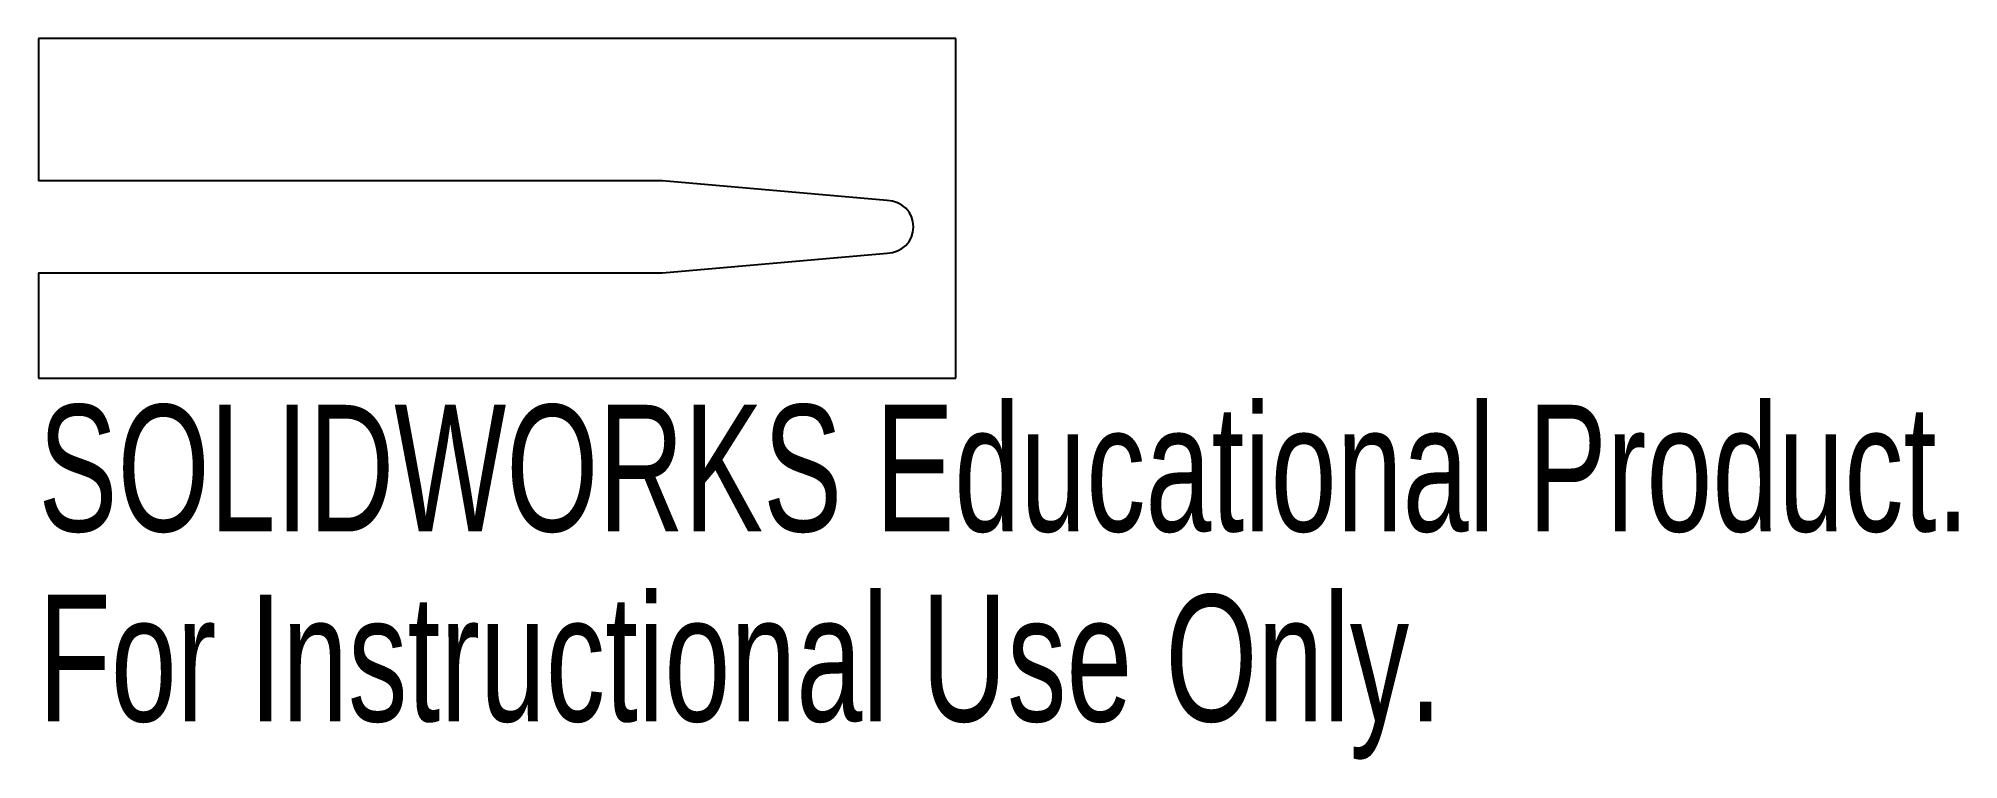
# Model space of a CAD drawing. Header units: millimetres. Extents: x -15.5 to 57.8, y -20.1 to 7.4.
import ezdxf

# ---------------------------------------------------------------- set-up
doc = ezdxf.new("R2010")
doc.units = ezdxf.units.MM
doc.styles.add('SLDTEXTSTYLE0', font='TXT', dxfattribs={"width": 0.7})

msp = doc.modelspace()

# ---------------------------------------------------------------- linework, layer by layer
at = {"color": 7, "linetype": 'Continuous', "lineweight": 25}
for p, q in [((19.509, 7.441), (-15.491, 7.441)), ((-15.491, 7.441), (-15.491, 1.999)), ((19.509, -5.523), (19.509, 7.441)), ((8.328, 1.999), (-15.491, 1.999)), ((16.9, 1.249), (8.328, 1.999)), ((8.328, -1.501), (16.9, -0.751)), ((-15.491, -1.501), (-15.491, -5.523)), ((-15.491, -1.501), (8.328, -1.501)), ((-15.491, -5.523), (19.509, -5.523))]:
    msp.add_line(p, q, dxfattribs=at)
msp.add_arc((16.9, 0.249), 1, 270, 90, dxfattribs=at)

# ---------------------------------------------------------------- texts
at = {"color": 7, "linetype": 'Continuous', "char_height": 4.83362, "attachment_point": 1, "style": 'SLDTEXTSTYLE0'}
for s, insert in [('SOLIDWORKS Educational Product.', (-15.491, -6.543)), ('For Instructional Use Only.', (-15.491, -13.793))]:
    msp.add_mtext(s, dxfattribs=dict(at, insert=insert))

doc.saveas('drawing.dxf')
